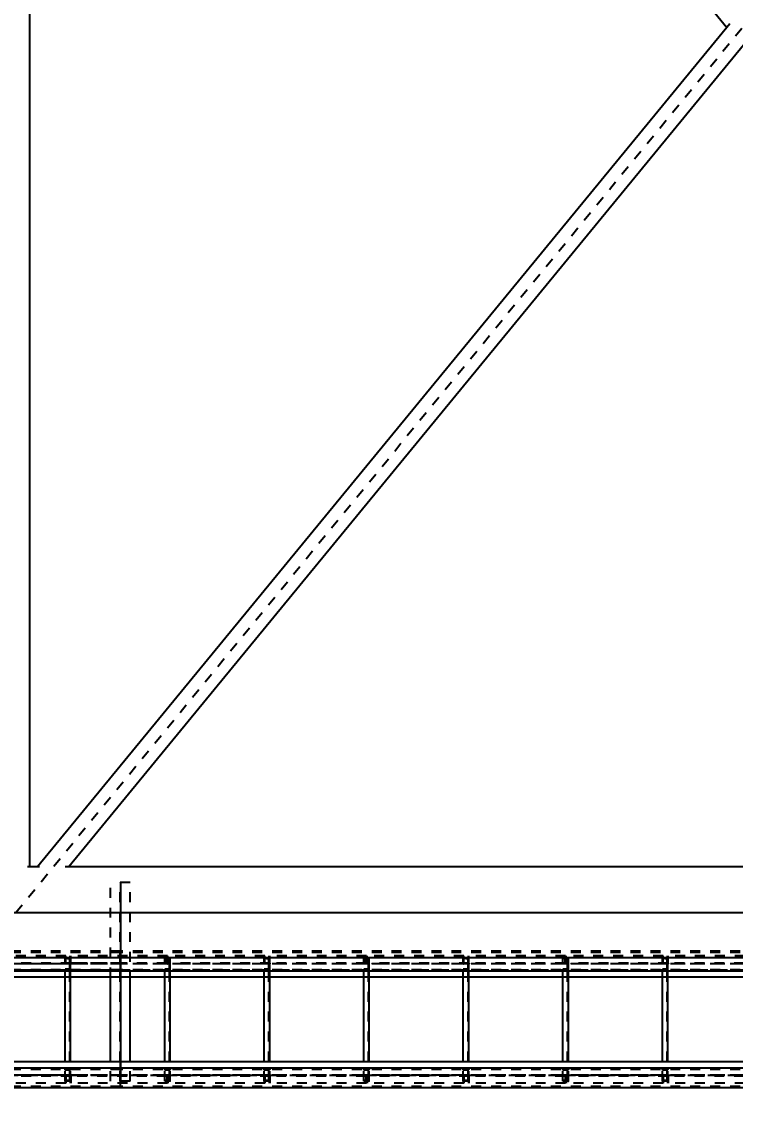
# Model space of a CAD drawing. Header units: millimetres. Extents: x 149919 to 150445, y 136651 to 136866.
# Drawn here: x 150278.12 to 150285.29, y 136805.8 to 136816.73 of the extents above; entities that cross this region are included whole.
import ezdxf

# ---------------------------------------------------------------- set-up
doc = ezdxf.new("R2010")
doc.units = ezdxf.units.MM
doc.header["$LTSCALE"] = 0.25
for name, pattern in [('CENTER', [50.8, 31.75, -6.35, 6.35, -6.35]), ('XKITLINE00', [0]), ('XKITLINE02', [4, 2, -2]), ('XKITLINE03', [6, 3, -1, 1, -1])]:
    doc.linetypes.add(name, pattern=pattern)
doc.styles.add('ROMANS', font='romans.shx')
doc.dimstyles.new('MD300', dxfattribs={"dimtxt": 2.5, "dimasz": 2.5, "dimexe": 1, "dimexo": 1, "dimgap": 0.5, "dimtad": 1, "dimdec": 1, "dimlfac": 50, "dimrnd": 0.5, "dimdsep": 46, "dimtxsty": 'ROMANS', "dimcen": 1, "dimclrd": 146, "dimclre": 146, "dimclrt": 30, "dimadec": 1, "dimazin": 2, "dimtfac": 1, "dimtdec": 1, "dimtmove": 0, "dimatfit": 1, "dimfxl": 1, "dimtolj": 1, "dimtzin": 0, "dimlwd": -1, "dimlwe": -1, "dimarcsym": 0})

# ---------------------------------------------------------------- blocks, each defined once
blk = doc.blocks.new('çatıı')
at = {"color": 8, "linetype": 'CENTER'}
for p, q in [((13625, 15740.3), (15085, 17520)), ((12370, 15740.3), (14995, 15740.3)), ((12801.8, 15740.3), (15025, 15740.3)), ((13535, 15740.3), (14355, 15740.3))]:
    blk.add_line(p, q, dxfattribs=at)
at = {"color": 8, "linetype": 'XKITLINE00'}
for p, q in [((13638.6, 17484.1), (14339.2, 16630.1)), ((13638.6, 16860.1), (13638.6, 15786)), ((14342.1, 16633.6), (13646.7, 15786)), ((14356, 16612.1), (13678.2, 15786)), ((13648.8, 15786), (13636.8, 15786)), ((14995, 15786), (13674.4, 15786)), ((14995, 15694.6), (12557.7, 15694.6))]:
    blk.add_line(p, q, dxfattribs=at)
at = {"color": 116, "linetype": 'XKITLINE02', "true_color": 0x136734}
for p, q in [((13740, 15770.3), (13720, 15770.3)), ((13720, 15675.1), (13720, 15770.3)), ((13729.7, 15570.6), (13729.7, 15770.3)), ((13730.3, 15570.6), (13730.3, 15770.3)), ((13740, 15570.6), (13740, 15770.3)), ((13730, 15701.3), (13130, 15701.3)), ((13730, 15700.4), (13130, 15700.4)), ((13730, 15699.9), (13130, 15699.9)), ((13730, 15694.6), (13730, 15701.3)), ((14532.5, 15701.3), (13730, 15701.3)), ((13730, 15694.6), (13730, 15701.3)), ((14532.5, 15700.4), (13730, 15700.4)), ((14532.5, 15699.9), (13730, 15699.9)), ((13675.1, 15696.6), (13577.2, 15696.6)), ((13680.3, 15688.6), (13577.2, 15688.6)), ((13680.3, 15689.4), (13577.8, 15689.4)), ((13776.7, 15689.4), (13674.3, 15689.4)), ((13730, 15689.4), (13674.3, 15689.4)), ((13674.3, 15689.4), (13674.3, 15688.6)), ((13777.2, 15688.6), (13674.3, 15688.6)), ((13674.5, 15688.6), (13674.5, 15696.6)), ((13680, 15694.6), (13674.5, 15694.6)), ((13674.5, 15693.9), (13674.5, 15694.6)), ((13674.5, 15570.6), (13674.5, 15694.6)), ((13680, 15694.6), (13674.5, 15694.6)), ((13679.3, 15693.5), (13674.5, 15693.9)), ((13675.1, 15689.4), (13675.1, 15696.6)), ((13679.3, 15570.6), (13679.3, 15694.6)), ((13679.3, 15683.6), (13679.3, 15693.5)), ((13777.2, 15696.6), (13679.6, 15696.6)), ((13679.6, 15689.4), (13679.6, 15696.6)), ((13680, 15682.6), (13680, 15694.6)), ((13680, 15590.1), (13680, 15694.6)), ((13680.2, 15688.6), (13680.2, 15696.6)), ((13730, 15688.6), (13680.2, 15688.6)), ((13680.3, 15689.4), (13680.3, 15688.6)), ((13771.4, 15689.4), (13771.4, 15688.6)), ((13780, 15694.6), (13774.5, 15694.6)), ((13774.5, 15693.9), (13774.5, 15694.6)), ((13774.5, 15570.6), (13774.5, 15694.6)), ((13780, 15694.6), (13774.5, 15694.6)), ((13779.3, 15693.5), (13774.5, 15693.9)), ((13776.7, 15689.4), (13776.7, 15696.6)), ((13777.2, 15688.6), (13777.2, 15696.6)), ((13875.1, 15696.6), (13777.2, 15696.6)), ((13777.2, 15688.6), (13777.2, 15696.6)), ((13880.3, 15688.6), (13777.2, 15688.6)), ((13780, 15688.6), (13777.2, 15688.6)), ((13777.8, 15689.4), (13777.8, 15696.6)), ((13880.3, 15689.4), (13777.8, 15689.4)), ((13779.3, 15570.6), (13779.3, 15694.6)), ((13779.3, 15683.6), (13779.3, 15693.5)), ((13780, 15682.6), (13780, 15694.6)), ((13780, 15590.1), (13780, 15694.6)), ((13783, 15689.4), (13783, 15688.6)), ((13976.7, 15689.4), (13874.3, 15689.4)), ((13874.3, 15689.4), (13874.3, 15688.6)), ((13977.2, 15688.6), (13874.3, 15688.6)), ((13874.5, 15688.6), (13874.5, 15696.6)), ((13880, 15694.6), (13874.5, 15694.6)), ((13874.5, 15693.9), (13874.5, 15694.6)), ((13874.5, 15570.6), (13874.5, 15694.6)), ((13880, 15694.6), (13874.5, 15694.6)), ((13879.3, 15693.5), (13874.5, 15693.9)), ((13875.1, 15689.4), (13875.1, 15696.6)), ((13879.3, 15570.6), (13879.3, 15694.6)), ((13879.3, 15683.6), (13879.3, 15693.5)), ((13977.2, 15696.6), (13879.6, 15696.6)), ((13879.6, 15689.4), (13879.6, 15696.6)), ((13880, 15682.6), (13880, 15694.6)), ((13880, 15590.1), (13880, 15694.6)), ((13880.2, 15688.6), (13880.2, 15696.6)), ((13880.3, 15689.4), (13880.3, 15688.6)), ((13971.4, 15689.4), (13971.4, 15688.6)), ((13974.5, 15570.6), (13974.5, 15694.6)), ((13980, 15694.6), (13974.5, 15694.6)), ((13980, 15694.6), (13974.5, 15694.6)), ((13974.5, 15693.9), (13974.5, 15694.6)), ((13979.3, 15693.5), (13974.5, 15693.9)), ((13976.7, 15689.4), (13976.7, 15696.6)), ((13977.2, 15688.6), (13977.2, 15696.6)), ((14075.1, 15696.6), (13977.2, 15696.6)), ((13977.2, 15688.6), (13977.2, 15696.6)), ((14080.3, 15688.6), (13977.2, 15688.6)), ((13980, 15688.6), (13977.2, 15688.6)), ((13977.8, 15689.4), (13977.8, 15696.6)), ((14080.3, 15689.4), (13977.8, 15689.4)), ((13979.3, 15570.6), (13979.3, 15694.6)), ((13979.3, 15683.6), (13979.3, 15693.5)), ((13980, 15590.1), (13980, 15694.6)), ((13980, 15682.6), (13980, 15694.6)), ((13983, 15689.4), (13983, 15688.6)), ((14176.7, 15689.4), (14074.3, 15689.4)), ((14074.3, 15689.4), (14074.3, 15688.6)), ((14177.2, 15688.6), (14074.3, 15688.6)), ((14074.5, 15688.6), (14074.5, 15696.6)), ((14074.5, 15570.6), (14074.5, 15694.6)), ((14080, 15694.6), (14074.5, 15694.6)), ((14080, 15694.6), (14074.5, 15694.6)), ((14074.5, 15693.9), (14074.5, 15694.6)), ((14079.3, 15693.5), (14074.5, 15693.9)), ((14075.1, 15689.4), (14075.1, 15696.6)), ((14079.3, 15570.6), (14079.3, 15694.6)), ((14079.3, 15683.6), (14079.3, 15693.5)), ((14177.2, 15696.6), (14079.6, 15696.6)), ((14079.6, 15689.4), (14079.6, 15696.6)), ((14080, 15590.1), (14080, 15694.6)), ((14080, 15682.6), (14080, 15694.6)), ((14080.2, 15688.6), (14080.2, 15696.6)), ((14080.3, 15689.4), (14080.3, 15688.6)), ((14171.4, 15689.4), (14171.4, 15688.6)), ((14174.5, 15570.6), (14174.5, 15694.6)), ((14180, 15694.6), (14174.5, 15694.6)), ((14180, 15694.6), (14174.5, 15694.6)), ((14174.5, 15693.9), (14174.5, 15694.6)), ((14179.3, 15693.5), (14174.5, 15693.9)), ((14176.7, 15689.4), (14176.7, 15696.6)), ((14275.1, 15696.6), (14177.2, 15696.6)), ((14177.2, 15688.6), (14177.2, 15696.6)), ((14177.2, 15688.6), (14177.2, 15696.6)), ((14280.3, 15688.6), (14177.2, 15688.6)), ((14180, 15688.6), (14177.2, 15688.6)), ((14177.8, 15689.4), (14177.8, 15696.6)), ((14280.3, 15689.4), (14177.8, 15689.4)), ((14179.3, 15570.6), (14179.3, 15694.6)), ((14179.3, 15683.6), (14179.3, 15693.5)), ((14180, 15590.1), (14180, 15694.6)), ((14180, 15682.6), (14180, 15694.6)), ((14183, 15689.4), (14183, 15688.6)), ((14376.7, 15689.4), (14274.3, 15689.4)), ((14274.3, 15689.4), (14274.3, 15688.6)), ((14377.2, 15688.6), (14274.3, 15688.6)), ((14274.5, 15688.6), (14274.5, 15696.6)), ((14274.5, 15570.6), (14274.5, 15694.6)), ((14280, 15694.6), (14274.5, 15694.6)), ((14280, 15694.6), (14274.5, 15694.6)), ((14274.5, 15693.9), (14274.5, 15694.6)), ((14279.3, 15693.5), (14274.5, 15693.9)), ((14275.1, 15689.4), (14275.1, 15696.6)), ((14279.3, 15570.6), (14279.3, 15694.6)), ((14279.3, 15683.6), (14279.3, 15693.5)), ((14377.2, 15696.6), (14279.6, 15696.6)), ((14279.6, 15689.4), (14279.6, 15696.6)), ((14280, 15590.1), (14280, 15694.6)), ((14280, 15682.6), (14280, 15694.6)), ((14280.2, 15688.6), (14280.2, 15696.6)), ((14280.3, 15689.4), (14280.3, 15688.6)), ((13730, 15682.6), (13130, 15682.6)), ((13730, 15682.6), (13130, 15682.6)), ((13730, 15682.1), (13130, 15682.1)), ((13730, 15681.7), (13130, 15681.7)), ((13679.3, 15683.6), (13674.5, 15683.3)), ((13674.5, 15682.6), (13674.5, 15683.3)), ((13680, 15682.6), (13674.5, 15682.6)), ((13730, 15681.3), (13730, 15682.6)), ((14532.5, 15682.6), (13730, 15682.6)), ((14532.5, 15682.6), (13730, 15682.6)), ((13730, 15681.3), (13730, 15682.6)), ((14532.5, 15682.1), (13730, 15682.1)), ((14532.5, 15681.7), (13730, 15681.7)), ((13779.3, 15683.6), (13774.5, 15683.3)), ((13774.5, 15682.6), (13774.5, 15683.3)), ((13780, 15682.6), (13774.5, 15682.6)), ((13879.3, 15683.6), (13874.5, 15683.3)), ((13874.5, 15682.6), (13874.5, 15683.3)), ((13880, 15682.6), (13874.5, 15682.6)), ((13979.3, 15683.6), (13974.5, 15683.3)), ((13974.5, 15682.6), (13974.5, 15683.3)), ((13980, 15682.6), (13974.5, 15682.6)), ((14079.3, 15683.6), (14074.5, 15683.3)), ((14074.5, 15682.6), (14074.5, 15683.3)), ((14080, 15682.6), (14074.5, 15682.6)), ((14179.3, 15683.6), (14174.5, 15683.3)), ((14174.5, 15682.6), (14174.5, 15683.3)), ((14180, 15682.6), (14174.5, 15682.6)), ((14279.3, 15683.6), (14274.5, 15683.3)), ((14274.5, 15682.6), (14274.5, 15683.3)), ((14280, 15682.6), (14274.5, 15682.6)), ((13730, 15583.4), (13130, 15583.4)), ((13730, 15583), (13130, 15583)), ((13730, 15582.6), (13130, 15582.6)), ((13730, 15582.5), (13130, 15582.5)), ((13674.5, 15570.6), (13674.5, 15590.1)), ((13680, 15582.6), (13674.5, 15582.6)), ((13674.5, 15581.9), (13674.5, 15582.6)), ((13679.3, 15581.5), (13674.5, 15581.9)), ((13679.3, 15571.6), (13679.3, 15581.5)), ((13680, 15570.6), (13680, 15590.1)), ((13680, 15570.6), (13680, 15582.6)), ((13720, 15570.6), (13720, 15590.1)), ((13730, 15582.6), (13730, 15583.9)), ((13730, 15582.6), (13730, 15583.9)), ((14532.5, 15583.4), (13730, 15583.4)), ((14532.5, 15583), (13730, 15583)), ((14532.5, 15582.6), (13730, 15582.6)), ((14532.5, 15582.5), (13730, 15582.5)), ((13740, 15570.6), (13740, 15590.1)), ((13774.5, 15570.6), (13774.5, 15590.1)), ((13780, 15582.6), (13774.5, 15582.6)), ((13774.5, 15581.9), (13774.5, 15582.6)), ((13779.3, 15581.5), (13774.5, 15581.9)), ((13779.3, 15571.6), (13779.3, 15581.5)), ((13780, 15570.6), (13780, 15590.1)), ((13780, 15570.6), (13780, 15582.6)), ((13874.5, 15570.6), (13874.5, 15590.1)), ((13880, 15582.6), (13874.5, 15582.6)), ((13874.5, 15581.9), (13874.5, 15582.6)), ((13879.3, 15581.5), (13874.5, 15581.9)), ((13879.3, 15571.6), (13879.3, 15581.5)), ((13880, 15570.6), (13880, 15590.1)), ((13880, 15570.6), (13880, 15582.6)), ((13974.5, 15570.6), (13974.5, 15590.1)), ((13980, 15582.6), (13974.5, 15582.6)), ((13974.5, 15581.9), (13974.5, 15582.6)), ((13979.3, 15581.5), (13974.5, 15581.9)), ((13979.3, 15571.6), (13979.3, 15581.5)), ((13980, 15570.6), (13980, 15590.1)), ((13980, 15570.6), (13980, 15582.6)), ((14074.5, 15570.6), (14074.5, 15590.1)), ((14080, 15582.6), (14074.5, 15582.6)), ((14074.5, 15581.9), (14074.5, 15582.6)), ((14079.3, 15581.5), (14074.5, 15581.9)), ((14079.3, 15571.6), (14079.3, 15581.5)), ((14080, 15570.6), (14080, 15590.1)), ((14080, 15570.6), (14080, 15582.6)), ((14174.5, 15570.6), (14174.5, 15590.1)), ((14180, 15582.6), (14174.5, 15582.6)), ((14174.5, 15581.9), (14174.5, 15582.6)), ((14179.3, 15581.5), (14174.5, 15581.9)), ((14179.3, 15571.6), (14179.3, 15581.5)), ((14180, 15570.6), (14180, 15590.1)), ((14180, 15570.6), (14180, 15582.6)), ((14274.5, 15570.6), (14274.5, 15590.1)), ((14280, 15582.6), (14274.5, 15582.6)), ((14274.5, 15581.9), (14274.5, 15582.6)), ((14279.3, 15581.5), (14274.5, 15581.9)), ((14279.3, 15571.6), (14279.3, 15581.5)), ((14280, 15570.6), (14280, 15590.1)), ((14280, 15570.6), (14280, 15582.6)), ((13680.3, 15576.6), (13577.2, 15576.6)), ((13675.1, 15568.6), (13577.2, 15568.6)), ((13680.3, 15575.8), (13577.8, 15575.8)), ((13777.2, 15576.6), (13674.3, 15576.6)), ((13674.3, 15576.6), (13674.3, 15575.8)), ((13776.7, 15575.8), (13674.3, 15575.8)), ((13674.5, 15576.6), (13674.5, 15568.6)), ((13679.3, 15571.6), (13674.5, 15571.3)), ((13674.5, 15570.6), (13674.5, 15571.3)), ((13680, 15570.6), (13674.5, 15570.6)), ((13680, 15570.6), (13674.5, 15570.6)), ((13675.1, 15575.8), (13675.1, 15568.6)), ((13679.6, 15575.8), (13679.6, 15568.6)), ((13777.2, 15568.6), (13679.6, 15568.6)), ((13680.2, 15576.6), (13680.2, 15568.6)), ((13680.3, 15576.6), (13680.3, 15575.8)), ((13740, 15570.6), (13720, 15570.6)), ((13771.4, 15576.6), (13771.4, 15575.8)), ((13779.3, 15571.6), (13774.5, 15571.3)), ((13774.5, 15570.6), (13774.5, 15571.3)), ((13780, 15570.6), (13774.5, 15570.6)), ((13780, 15570.6), (13774.5, 15570.6)), ((13776.7, 15575.8), (13776.7, 15568.6)), ((13777.2, 15568.6), (13777.2, 15576.6)), ((13880.3, 15576.6), (13777.2, 15576.6)), ((13777.2, 15568.6), (13777.2, 15576.6)), ((13875.1, 15568.6), (13777.2, 15568.6)), ((13880.3, 15575.8), (13777.8, 15575.8)), ((13777.8, 15575.8), (13777.8, 15568.6)), ((13783, 15576.6), (13783, 15575.8)), ((13977.2, 15576.6), (13874.3, 15576.6)), ((13874.3, 15576.6), (13874.3, 15575.8)), ((13976.7, 15575.8), (13874.3, 15575.8)), ((13874.5, 15576.6), (13874.5, 15568.6)), ((13879.3, 15571.6), (13874.5, 15571.3)), ((13874.5, 15570.6), (13874.5, 15571.3)), ((13880, 15570.6), (13874.5, 15570.6)), ((13880, 15570.6), (13874.5, 15570.6)), ((13875.1, 15575.8), (13875.1, 15568.6)), ((13879.6, 15575.8), (13879.6, 15568.6)), ((13977.2, 15568.6), (13879.6, 15568.6)), ((13880.2, 15576.6), (13880.2, 15568.6)), ((13880.3, 15576.6), (13880.3, 15575.8)), ((13971.4, 15576.6), (13971.4, 15575.8)), ((13979.3, 15571.6), (13974.5, 15571.3)), ((13974.5, 15570.6), (13974.5, 15571.3)), ((13980, 15570.6), (13974.5, 15570.6)), ((13980, 15570.6), (13974.5, 15570.6)), ((13976.7, 15575.8), (13976.7, 15568.6)), ((13977.2, 15568.6), (13977.2, 15576.6)), ((14080.3, 15576.6), (13977.2, 15576.6)), ((13977.2, 15568.6), (13977.2, 15576.6)), ((14075.1, 15568.6), (13977.2, 15568.6)), ((14080.3, 15575.8), (13977.8, 15575.8)), ((13977.8, 15575.8), (13977.8, 15568.6)), ((13983, 15576.6), (13983, 15575.8)), ((14177.2, 15576.6), (14074.3, 15576.6)), ((14074.3, 15576.6), (14074.3, 15575.8)), ((14176.7, 15575.8), (14074.3, 15575.8)), ((14074.5, 15576.6), (14074.5, 15568.6)), ((14079.3, 15571.6), (14074.5, 15571.3)), ((14074.5, 15570.6), (14074.5, 15571.3)), ((14080, 15570.6), (14074.5, 15570.6)), ((14080, 15570.6), (14074.5, 15570.6)), ((14075.1, 15575.8), (14075.1, 15568.6)), ((14079.6, 15575.8), (14079.6, 15568.6)), ((14177.2, 15568.6), (14079.6, 15568.6)), ((14080.2, 15576.6), (14080.2, 15568.6)), ((14080.3, 15576.6), (14080.3, 15575.8)), ((14171.4, 15576.6), (14171.4, 15575.8)), ((14179.3, 15571.6), (14174.5, 15571.3)), ((14174.5, 15570.6), (14174.5, 15571.3)), ((14180, 15570.6), (14174.5, 15570.6)), ((14180, 15570.6), (14174.5, 15570.6)), ((14176.7, 15575.8), (14176.7, 15568.6)), ((14280.3, 15576.6), (14177.2, 15576.6)), ((14177.2, 15568.6), (14177.2, 15576.6)), ((14177.2, 15568.6), (14177.2, 15576.6)), ((14275.1, 15568.6), (14177.2, 15568.6)), ((14280.3, 15575.8), (14177.8, 15575.8)), ((14177.8, 15575.8), (14177.8, 15568.6)), ((14183, 15576.6), (14183, 15575.8)), ((14377.2, 15576.6), (14274.3, 15576.6)), ((14274.3, 15576.6), (14274.3, 15575.8)), ((14376.7, 15575.8), (14274.3, 15575.8)), ((14274.5, 15576.6), (14274.5, 15568.6)), ((14279.3, 15571.6), (14274.5, 15571.3)), ((14274.5, 15570.6), (14274.5, 15571.3)), ((14280, 15570.6), (14274.5, 15570.6)), ((14280, 15570.6), (14274.5, 15570.6)), ((14275.1, 15575.8), (14275.1, 15568.6)), ((14279.6, 15575.8), (14279.6, 15568.6)), ((14377.2, 15568.6), (14279.6, 15568.6)), ((14280.2, 15576.6), (14280.2, 15568.6)), ((14280.3, 15576.6), (14280.3, 15575.8)), ((13730, 15565.3), (13130, 15565.3)), ((13730, 15564.7), (13130, 15564.7)), ((14532.5, 15565.3), (13730, 15565.3)), ((14532.5, 15564.7), (13730, 15564.7))]:
    blk.add_line(p, q, dxfattribs=at)
at = {"color": 1, "linetype": 'XKITLINE03'}
for p, q in [((13730, 15770.3), (13730, 15570.6)), ((13730, 15688.6), (13130, 15688.6)), ((13674.5, 15688.6), (13577.2, 15688.6)), ((13680, 15570.6), (13680, 15694.6)), ((13777.2, 15688.6), (13680.2, 15688.6)), ((14532.5, 15688.6), (13730, 15688.6)), ((13874.5, 15688.6), (13777.2, 15688.6)), ((13780, 15570.6), (13780, 15694.6)), ((13880, 15570.6), (13880, 15694.6)), ((13977.2, 15688.6), (13880.2, 15688.6)), ((14074.5, 15688.6), (13977.2, 15688.6)), ((13980, 15570.6), (13980, 15694.6)), ((14080, 15570.6), (14080, 15694.6)), ((14177.2, 15688.6), (14080.2, 15688.6)), ((14274.5, 15688.6), (14177.2, 15688.6)), ((14180, 15570.6), (14180, 15694.6)), ((14280, 15570.6), (14280, 15694.6)), ((14377.2, 15688.6), (14280.2, 15688.6)), ((13130, 15682.6), (13730, 15682.6)), ((13730, 15682.6), (14532.5, 15682.6)), ((13730, 15582.6), (13130, 15582.6)), ((14532.5, 15582.6), (13730, 15582.6)), ((13730, 15576.6), (13130, 15576.6)), ((13577.2, 15576.6), (13674.5, 15576.6)), ((13680.2, 15576.6), (13777.2, 15576.6)), ((14532.5, 15576.6), (13730, 15576.6)), ((13777.2, 15576.6), (13874.5, 15576.6)), ((13880.2, 15576.6), (13977.2, 15576.6)), ((13977.2, 15576.6), (14074.5, 15576.6)), ((14080.2, 15576.6), (14177.2, 15576.6)), ((14177.2, 15576.6), (14274.5, 15576.6)), ((14280.2, 15576.6), (14377.2, 15576.6))]:
    blk.add_line(p, q, dxfattribs=at)
at = {"color": 7, "linetype": 'XKITLINE00'}
for p, q in [((13730, 15681.3), (13730, 15694.6)), ((13730, 15681.3), (13730, 15694.6)), ((13730, 15681.3), (13130, 15681.3)), ((13730, 15675.1), (13730, 15681.3)), ((14532.5, 15681.3), (13730, 15681.3)), ((13730, 15675.1), (13730, 15681.3)), ((13730, 15675.1), (13130, 15675.1)), ((13674.5, 15590.1), (13674.5, 15675.1)), ((13680, 15590.1), (13680, 15675.1)), ((13720, 15590.1), (13720, 15675.1)), ((14532.5, 15675.1), (13730, 15675.1)), ((13740, 15590.1), (13740, 15675.1)), ((13774.5, 15590.1), (13774.5, 15675.1)), ((13780, 15590.1), (13780, 15675.1)), ((13874.5, 15590.1), (13874.5, 15675.1)), ((13880, 15590.1), (13880, 15675.1)), ((13974.5, 15590.1), (13974.5, 15675.1)), ((13980, 15590.1), (13980, 15675.1)), ((14074.5, 15590.1), (14074.5, 15675.1)), ((14080, 15590.1), (14080, 15675.1)), ((14174.5, 15590.1), (14174.5, 15675.1)), ((14180, 15590.1), (14180, 15675.1)), ((14274.5, 15590.1), (14274.5, 15675.1)), ((14280, 15590.1), (14280, 15675.1)), ((13730, 15590.1), (13130, 15590.1)), ((13730, 15583.9), (13130, 15583.9)), ((14532.5, 15590.1), (13730, 15590.1)), ((13730, 15583.9), (13730, 15590.1)), ((13730, 15583.9), (13730, 15590.1)), ((13730, 15563.9), (13730, 15583.9)), ((14532.5, 15583.9), (13730, 15583.9)), ((13730, 15563.9), (13730, 15583.9)), ((13730, 15563.9), (13130, 15563.9)), ((14532.5, 15563.9), (13730, 15563.9))]:
    blk.add_line(p, q, dxfattribs=at)
at = {"color": 1, "linetype": 'XKITLINE00'}
for centre in [(13730, 15770.3), (13674.5, 15688.6), (13680, 15694.6), (13680.2, 15688.6), (13730, 15688.6), (13730, 15688.6), (13777.2, 15688.6), (13777.2, 15688.6), (13780, 15694.6), (13874.5, 15688.6), (13880, 15694.6), (13880.2, 15688.6), (13977.2, 15688.6), (13977.2, 15688.6), (13980, 15694.6), (14074.5, 15688.6), (14080, 15694.6), (14080.2, 15688.6), (14177.2, 15688.6), (14177.2, 15688.6), (14180, 15694.6), (14274.5, 15688.6), (14280, 15694.6), (14280.2, 15688.6), (13680, 15682.6), (13730, 15682.6), (13730, 15682.6), (13780, 15682.6), (13880, 15682.6), (13980, 15682.6), (14080, 15682.6), (14180, 15682.6), (14280, 15682.6), (13680, 15582.6), (13730, 15582.6), (13730, 15582.6), (13780, 15582.6), (13880, 15582.6), (13980, 15582.6), (14080, 15582.6), (14180, 15582.6), (14280, 15582.6), (13674.5, 15576.6), (13680, 15570.6), (13680.2, 15576.6), (13730, 15576.6), (13730, 15576.6), (13730, 15570.6), (13777.2, 15576.6), (13777.2, 15576.6), (13780, 15570.6), (13874.5, 15576.6), (13880, 15570.6), (13880.2, 15576.6), (13977.2, 15576.6), (13977.2, 15576.6), (13980, 15570.6), (14074.5, 15576.6), (14080, 15570.6), (14080.2, 15576.6), (14177.2, 15576.6), (14177.2, 15576.6), (14180, 15570.6), (14274.5, 15576.6), (14280, 15570.6), (14280.2, 15576.6)]:
    blk.add_circle(centre, 0.05, dxfattribs=at)
blk = doc.blocks.new('*D5')
at = {"color": 146, "transparency": 16777216}
for p, q in [((150263.391, 136805.078), (150263.38, 136799.134)), ((150299.603, 136805.011), (150299.592, 136799.067)), ((150265.881, 136800.13), (150297.094, 136800.072))]:
    blk.add_line(p, q, dxfattribs=at)
for points in [[(150265.882, 136800.546), (150265.881, 136799.713), (150263.381, 136800.134)], [(150297.094, 136800.489), (150297.093, 136799.655), (150299.594, 136800.067)]]:
    blk.add_solid(points, dxfattribs=at)
at = {"layer": 'DEFPOINTS', "color": 0, "transparency": 16777216}
for p in [(150263.392, 136806.078), (150299.605, 136806.011), (150299.594, 136800.067)]:
    blk.add_point(p, dxfattribs=at)
at = {"color": 1, "transparency": 16777216, "insert": (150281.491, 136801.851), "char_height": 2.5, "attachment_point": 5, "rotation": 359.894, "style": 'ROMANS'}
blk.add_mtext('\\A1;36.2', dxfattribs=at)

msp = doc.modelspace()

# ---------------------------------------------------------------- block references
at = {"xscale": 0.009999943142843078, "yscale": 0.009999943142843078, "zscale": 0.009999943142843078}
msp.add_blockref('çatıı', (150141.814, 136650.373), dxfattribs=at)

# ---------------------------------------------------------------- dimensions: what is measured, and where the dimension line sits
dim = msp.add_aligned_dim(p1=(150263.392, 136806.078), p2=(150299.605, 136806.011), distance=-5.944, dimstyle='MD300', override={"dimdec": 2, "dimlfac": 1, "dimrnd": 0.05, "dimclrt": 1})
dim.commit()
dim.dimension.update_dxf_attribs({"geometry": '*D5', "text_midpoint": (150281.491, 136801.851)})

doc.saveas('drawing.dxf')
